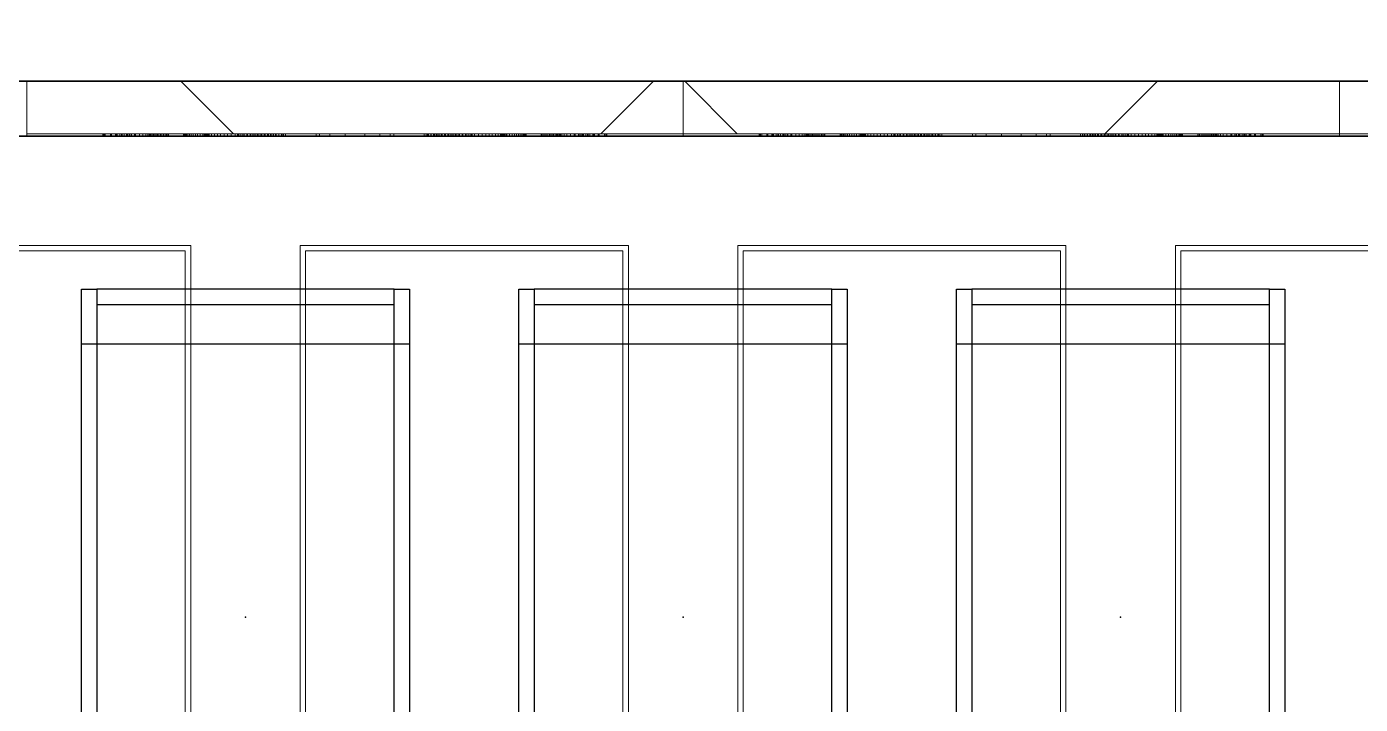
# Model space of a CAD drawing. Header units: millimetres. Extents: x 813027 to 1148939, y -931049 to -10.
# Drawn here: x 893540 to 894759, y -111540 to -110920 of the extents above; entities that cross this region are included whole.
import ezdxf

# ---------------------------------------------------------------- set-up
doc = ezdxf.new("R2010")
doc.units = ezdxf.units.MM
doc.layers.add('A-GLAZ-CURT', color=2, linetype='Continuous', lineweight=9)
doc.layers.add('I-WALL-E', color=2, linetype='Continuous', lineweight=25)
doc.layers.add('A11_ALU.SOLID SHEET', color=7, linetype='Continuous')

# ---------------------------------------------------------------- blocks, each defined once
blk = doc.blocks.new('DPA_CP_Metal Ceiling Panel - Vertical Panel with Gap-23421218-4160 - LOWER PLATFORM LEVEL - REFLECTED CEILING GENERAL PLAN')
at = {"layer": 'A-GLAZ-CURT'}
for p, q in [((892996.3, -111761.8), (892996.3, -111121.8)), ((892996.3, -111121.8), (893296.3, -111121.8)), ((892996.3, -111761.8), (892996.3, -111121.8)), ((892996.3, -111121.8), (893296.3, -111121.8)), ((893296.3, -111121.8), (892996.3, -111121.8)), ((892996.3, -111121.8), (892996.3, -111761.8)), ((893296.3, -111121.8), (892996.3, -111121.8)), ((892996.3, -111121.8), (892996.3, -111761.8)), ((892996.3, -111761.8), (892996.3, -111121.8)), ((892996.3, -111121.8), (893296.3, -111121.8)), ((893001.3, -111756.8), (893001.3, -111126.8)), ((893001.3, -111126.8), (893291.3, -111126.8)), ((893291.3, -111126.8), (893291.3, -111756.8)), ((893296.3, -111761.8), (893296.3, -111121.8)), ((893296.3, -111121.8), (893296.3, -111761.8)), ((893296.3, -111761.8), (893296.3, -111121.8)), ((893296.3, -111761.8), (893296.3, -111121.8)), ((893296.3, -111121.8), (893296.3, -111761.8)), ((892996.3, -111761.8), (893296.3, -111761.8)), ((893296.3, -111761.8), (892996.3, -111761.8)), ((892996.3, -111761.8), (893296.3, -111761.8)), ((892996.3, -111761.8), (893296.3, -111761.8)), ((893296.3, -111761.8), (892996.3, -111761.8)), ((893001.3, -111756.8), (893291.3, -111756.8))]:
    blk.add_line(p, q, dxfattribs=at)
blk = doc.blocks.new('PPLS-PP21_Custom Tile Pattern - Custom Tile Pattern-V141-4160 - LOWER PLATFORM LEVEL - REFLECTED CEILING GENERAL PLAN')
at = {"layer": 'A-GLAZ-CURT'}
h = blk.add_hatch(dxfattribs=at)
h.set_pattern_fill('FP_137', color=256, style=0, pattern_type=2)
h.set_pattern_definition([(45, (-895046.3, 111021.8), (-530.3301, 530.3301), []), (135, (-895046.3, 111021.8), (-530.3301, -530.3301), [])])
h.paths.add_polyline_path([(300, 2), (300, 50), (-300, 50), (-300, 2)])
for p, q in [((-300, 50), (300, 50)), ((-300, 2), (-300, 50)), ((300, 50), (300, 2)), ((300, 2), (-300, 2)), ((-300, 0), (-300, 2)), ((-300, 2), (-230.4, 2)), ((-230.4, 0), (-300, 0)), ((-230.4, 2), (-230.4, 0)), ((-230.2, 2), (-230.2, 0)), ((-230.2, 0), (-229.3, 0)), ((-229.3, 2), (-229.3, 0)), ((-229.3, 0), (-228.1, 0)), ((-228.1, 2), (-228.1, 0)), ((-228.1, 0), (-223.3, 0)), ((-223.3, 2), (-223.3, 0)), ((-223.3, 0), (-218.9, 0)), ((-222.5, 2), (-222.5, 0)), ((-222.5, 0), (-218, 0)), ((-218.9, 2), (-218.9, 0)), ((-218.9, 0), (-214.8, 0)), ((-218, 2), (-218, 0)), ((-218, 0), (-213.4, 0)), ((-217.4, 2), (-217.4, 0)), ((-214.8, 2), (-214.8, 0)), ((-214.8, 0), (-211, 0)), ((-213.4, 2), (-213.4, 0)), ((-213.4, 0), (-208.9, 0)), ((-212.7, 2), (-212.7, 0)), ((-211, 2), (-211, 0)), ((-211, 0), (-207.6, 0)), ((-208.9, 2), (-208.9, 0)), ((-208.9, 0), (-204.6, 0)), ((-208.3, 2), (-208.3, 0)), ((-207.6, 2), (-207.6, 0)), ((-207.6, 0), (-206, 0)), ((-206, 0), (-206, 2)), ((-206, 2), (-201.5, 2)), ((-201.5, 0), (-206, 0)), ((-204.6, 2), (-204.6, 0)), ((-204.6, 0), (-200.6, 0)), ((-204.3, 2), (-204.3, 0)), ((-201.5, 2), (-201.5, 0)), ((-200.6, 2), (-200.6, 0)), ((-200.6, 0), (-197, 0)), ((-197, 2), (-197, 0)), ((-197, 0), (-193.8, 0)), ((-193.8, 2), (-193.8, 0)), ((-193.8, 0), (-191.2, 0)), ((-191.2, 2), (-191.2, 0)), ((-191.2, 0), (-189.2, 0)), ((-189.2, 2), (-189.2, 0)), ((-189.2, 0), (-187.9, 0)), ((-187.9, 2), (-187.9, 0)), ((-187.9, 0), (-187.3, 0)), ((-187.4, 2), (-187.4, 0)), ((-187.4, 0), (-186.4, 0)), ((-187.3, 2), (-187.3, 0)), ((-186.4, 2), (-186.4, 0)), ((-186.4, 0), (-185.3, 0)), ((-185.3, 2), (-185.3, 0)), ((-185.3, 0), (-184.2, 0)), ((-184.2, 2), (-184.2, 0)), ((-184.2, 0), (-183, 0)), ((-183, 2), (-183, 0)), ((-183, 0), (-181.7, 0)), ((-181.7, 2), (-181.7, 0)), ((-181.7, 0), (-180.5, 0)), ((-180.5, 2), (-180.5, 0)), ((-180.5, 0), (-179.1, 0)), ((-179.1, 2), (-179.1, 0)), ((-179.1, 0), (-177.8, 0)), ((-177.8, 2), (-177.8, 0)), ((-177.8, 0), (-176.4, 0)), ((-176.4, 2), (-176.4, 0)), ((-176.4, 0), (-175, 0)), ((-175, 2), (-175, 0)), ((-175, 0), (-173.5, 0)), ((-173.5, 2), (-173.5, 0)), ((-173.5, 0), (-172.1, 0)), ((-172.1, 2), (-172.1, 0)), ((-172.1, 0), (-171, 0)), ((-171, 0), (-171, 2)), ((-171, 0), (-170.4, 0)), ((-170.4, 0), (-170.4, 2)), ((-170.4, 2), (-156.5, 2)), ((-156.5, 0), (-170.4, 0)), ((-156.5, 2), (-156.5, 0)), ((-156.5, 0), (-156.2, 0)), ((-156.2, 2), (-156.2, 0)), ((-156.2, 0), (-155.6, 0)), ((-155.6, 2), (-155.6, 0)), ((-155.6, 0), (-154.8, 0)), ((-154.8, 2), (-154.8, 0)), ((-154.8, 0), (-153.8, 0)), ((-153.8, 2), (-153.8, 0)), ((-153.8, 0), (-152.6, 0)), ((-152.6, 2), (-152.6, 0)), ((-152.6, 0), (-151.2, 0)), ((-151.2, 2), (-151.2, 0)), ((-151.2, 0), (-149.6, 0)), ((-149.6, 2), (-149.6, 0)), ((-149.6, 0), (-147.8, 0)), ((-147.8, 2), (-147.8, 0)), ((-147.8, 0), (-145.8, 0)), ((-145.8, 2), (-145.8, 0)), ((-145.8, 0), (-143.7, 0)), ((-143.7, 2), (-143.7, 0)), ((-143.7, 0), (-141.4, 0)), ((-141.4, 2), (-141.4, 0)), ((-141.4, 0), (-138.9, 0)), ((-138.9, 2), (-138.9, 0)), ((-138.9, 0), (-137.9, 0)), ((-137.9, 2), (-137.9, 0)), ((-137.9, 0), (-136.9, 0)), ((-136.9, 2), (-136.9, 0)), ((-136.9, 0), (-136.1, 0)), ((-136.1, 2), (-136.1, 0)), ((-136.1, 0), (-135.3, 0)), ((-135.3, 2), (-135.3, 0)), ((-135.3, 0), (-134.7, 0)), ((-134.7, 2), (-134.7, 0)), ((-134.7, 0), (-134.2, 0)), ((-134.2, 2), (-134.2, 0)), ((-134.2, 0), (-133.8, 0)), ((-133.8, 2), (-133.8, 0)), ((-133.8, 0), (-133.5, 0)), ((-133.5, 2), (-133.5, 0)), ((-133.5, 2), (-133.5, 0)), ((-133.5, 0), (-133.3, 0)), ((-133.5, 0), (-131.1, 0)), ((-133.3, 2), (-133.3, 0)), ((-133.3, 2), (-133.3, 0)), ((-133.3, 0), (-133.2, 0)), ((-133.2, 2), (-133.2, 0)), ((-131.1, 2), (-131.1, 0)), ((-131.1, 0), (-128.4, 0)), ((-128.4, 2), (-128.4, 0)), ((-128.4, 0), (-125.6, 0)), ((-125.6, 2), (-125.6, 0)), ((-125.6, 0), (-122.7, 0)), ((-122.7, 2), (-122.7, 0)), ((-122.7, 0), (-119.6, 0)), ((-119.6, 2), (-119.6, 0)), ((-119.6, 0), (-116.3, 0)), ((-116.3, 2), (-116.3, 0)), ((-116.3, 0), (-113, 0)), ((-113, 2), (-113, 0)), ((-113, 0), (-109.5, 0)), ((-109.5, 2), (-109.5, 0)), ((-109.5, 0), (-106, 0)), ((-107.3, 0), (-107.3, 2)), ((-107.3, 2), (-74.5, 2)), ((-74.5, 0), (-107.3, 0)), ((-107, 2), (-107, 0)), ((-106, 2), (-106, 0)), ((-106, 0), (-102.4, 0)), ((-104.1, 2), (-104.1, 0)), ((-102.4, 2), (-102.4, 0)), ((-102.4, 0), (-98.7, 0)), ((-101.2, 2), (-101.2, 0)), ((-98.7, 2), (-98.7, 0)), ((-98.7, 0), (-95, 0)), ((-98.1, 2), (-98.1, 0)), ((-95.7, 2), (-95.7, 0)), ((-95, 2), (-95, 0)), ((-95, 0), (-91.9, 0)), ((-93.2, 2), (-93.2, 0)), ((-91.9, 2), (-91.9, 0)), ((-91.9, 0), (-88.9, 0)), ((-90.5, 2), (-90.5, 0)), ((-88.9, 2), (-88.9, 0)), ((-88.9, 0), (-85.9, 0)), ((-87.7, 2), (-87.7, 0)), ((-85.9, 2), (-85.9, 0)), ((-85.9, 0), (-82.9, 0)), ((-84.9, 2), (-84.9, 0)), ((-82.9, 2), (-82.9, 0)), ((-82.9, 0), (-79.9, 0)), ((-81.9, 2), (-81.9, 0)), ((-79.9, 2), (-79.9, 0)), ((-79.9, 0), (-77.1, 0)), ((-78.9, 2), (-78.9, 0)), ((-77.1, 2), (-77.1, 0)), ((-77.1, 0), (-74.4, 0)), ((-75.8, 2), (-75.8, 0)), ((-74.5, 2), (-74.5, 0)), ((-74.4, 2), (-74.4, 0)), ((-74.4, 0), (-71.8, 0)), ((-72.7, 2), (-72.7, 0)), ((-71.8, 2), (-71.8, 0)), ((-71.8, 0), (-69.4, 0)), ((-69.6, 2), (-69.6, 0)), ((-69.4, 2), (-69.4, 0)), ((-69.4, 0), (-67.2, 0)), ((-67.2, 2), (-67.2, 0)), ((-67.2, 0), (-65.2, 0)), ((-66.5, 2), (-66.5, 0)), ((-65.2, 2), (-65.2, 0)), ((-65.2, 0), (-63.4, 0)), ((-63.4, 2), (-63.4, 0)), ((-35.5, 2), (-35.5, 0)), ((-32.3, 0), (-32.3, 2)), ((-32.3, 2), (-22.8, 2)), ((-22.8, 0), (-32.3, 0)), ((-22.8, 2), (-22.8, 0)), ((-10, 0), (10, 0)), ((10, 0), (-10, 0)), ((-9, 0), (-9, 2)), ((-9, 2), (9, 2)), ((9, 0), (-9, 0)), ((9, 2), (9, 0)), ((22.8, 0), (22.8, 2)), ((22.8, 2), (32.3, 2)), ((32.3, 0), (22.8, 0)), ((32.3, 2), (32.3, 0)), ((35.5, 2), (35.5, 0)), ((63.4, 2), (63.4, 0)), ((63.4, 0), (65.2, 0)), ((65.2, 2), (65.2, 0)), ((65.2, 0), (67.2, 0)), ((66.5, 2), (66.5, 0)), ((67.2, 2), (67.2, 0)), ((67.2, 0), (69.4, 0)), ((69.4, 2), (69.4, 0)), ((69.4, 0), (71.8, 0)), ((69.6, 2), (69.6, 0)), ((71.8, 2), (71.8, 0)), ((71.8, 0), (74.4, 0)), ((72.7, 2), (72.7, 0)), ((74.4, 2), (74.4, 0)), ((74.4, 0), (77.1, 0)), ((74.5, 0), (74.5, 2)), ((74.5, 2), (107.3, 2)), ((107.3, 0), (74.5, 0)), ((75.8, 2), (75.8, 0)), ((77.1, 2), (77.1, 0)), ((77.1, 0), (79.9, 0)), ((78.9, 2), (78.9, 0)), ((79.9, 2), (79.9, 0)), ((79.9, 0), (82.9, 0)), ((81.9, 2), (81.9, 0)), ((82.9, 2), (82.9, 0)), ((82.9, 0), (85.9, 0)), ((84.9, 2), (84.9, 0)), ((85.9, 2), (85.9, 0)), ((85.9, 0), (88.9, 0)), ((87.7, 2), (87.7, 0)), ((88.9, 2), (88.9, 0)), ((88.9, 0), (91.9, 0)), ((90.5, 2), (90.5, 0)), ((91.9, 2), (91.9, 0)), ((91.9, 0), (95, 0)), ((93.2, 2), (93.2, 0)), ((95, 2), (95, 0)), ((95, 0), (98.7, 0)), ((95.7, 2), (95.7, 0)), ((98.1, 2), (98.1, 0)), ((98.7, 2), (98.7, 0)), ((98.7, 0), (102.4, 0)), ((101.2, 2), (101.2, 0)), ((102.4, 2), (102.4, 0)), ((102.4, 0), (106, 0)), ((104.1, 2), (104.1, 0)), ((106, 2), (106, 0)), ((106, 0), (109.5, 0)), ((107, 2), (107, 0)), ((107.3, 2), (107.3, 0)), ((109.5, 2), (109.5, 0)), ((109.5, 0), (113, 0)), ((113, 2), (113, 0)), ((113, 0), (116.3, 0)), ((116.3, 2), (116.3, 0)), ((116.3, 0), (119.6, 0)), ((119.6, 2), (119.6, 0)), ((119.6, 0), (122.7, 0)), ((122.7, 2), (122.7, 0)), ((122.7, 0), (125.6, 0)), ((125.6, 2), (125.6, 0)), ((125.6, 0), (128.4, 0)), ((128.4, 2), (128.4, 0)), ((128.4, 0), (131.1, 0)), ((131.1, 2), (131.1, 0)), ((131.1, 0), (133.5, 0)), ((133.2, 2), (133.2, 0)), ((133.2, 0), (133.3, 0)), ((133.3, 2), (133.3, 0)), ((133.3, 2), (133.3, 0)), ((133.3, 0), (133.5, 0)), ((133.5, 2), (133.5, 0)), ((133.5, 2), (133.5, 0)), ((133.5, 0), (133.8, 0)), ((133.8, 2), (133.8, 0)), ((133.8, 0), (134.2, 0)), ((134.2, 2), (134.2, 0)), ((134.2, 0), (134.7, 0)), ((134.7, 2), (134.7, 0)), ((134.7, 0), (135.3, 0)), ((135.3, 2), (135.3, 0)), ((135.3, 0), (136.1, 0)), ((136.1, 2), (136.1, 0)), ((136.1, 0), (136.9, 0)), ((136.9, 2), (136.9, 0)), ((136.9, 0), (137.9, 0)), ((137.9, 2), (137.9, 0)), ((137.9, 0), (138.9, 0)), ((138.9, 2), (138.9, 0)), ((138.9, 0), (141.4, 0)), ((141.4, 2), (141.4, 0)), ((141.4, 0), (143.7, 0)), ((143.7, 2), (143.7, 0)), ((143.7, 0), (145.8, 0)), ((145.8, 2), (145.8, 0)), ((145.8, 0), (147.8, 0)), ((147.8, 2), (147.8, 0)), ((147.8, 0), (149.6, 0)), ((149.6, 2), (149.6, 0)), ((149.6, 0), (151.2, 0)), ((151.2, 2), (151.2, 0)), ((151.2, 0), (152.6, 0)), ((152.6, 2), (152.6, 0)), ((152.6, 0), (153.8, 0)), ((153.8, 2), (153.8, 0)), ((153.8, 0), (154.8, 0)), ((154.8, 2), (154.8, 0)), ((154.8, 0), (155.6, 0)), ((155.6, 2), (155.6, 0)), ((155.6, 0), (156.2, 0)), ((156.2, 2), (156.2, 0)), ((156.2, 0), (156.5, 0)), ((156.5, 0), (156.5, 2)), ((156.5, 2), (170.4, 2)), ((170.4, 0), (156.5, 0)), ((170.4, 2), (170.4, 0)), ((170.4, 0), (171, 0)), ((171, 0), (171, 2)), ((171, 0), (172.1, 0)), ((172.1, 2), (172.1, 0)), ((172.1, 0), (173.5, 0)), ((173.5, 2), (173.5, 0)), ((173.5, 0), (175, 0)), ((175, 2), (175, 0)), ((175, 0), (176.4, 0)), ((176.4, 2), (176.4, 0)), ((176.4, 0), (177.8, 0)), ((177.8, 2), (177.8, 0)), ((177.8, 0), (179.1, 0)), ((179.1, 2), (179.1, 0)), ((179.1, 0), (180.5, 0)), ((180.5, 2), (180.5, 0)), ((180.5, 0), (181.7, 0)), ((181.7, 2), (181.7, 0)), ((181.7, 0), (183, 0)), ((183, 2), (183, 0)), ((183, 0), (184.2, 0)), ((184.2, 2), (184.2, 0)), ((184.2, 0), (185.3, 0)), ((185.3, 2), (185.3, 0)), ((185.3, 0), (186.4, 0)), ((186.4, 2), (186.4, 0)), ((186.4, 0), (187.4, 0)), ((187.3, 2), (187.3, 0)), ((187.3, 0), (187.9, 0)), ((187.4, 2), (187.4, 0)), ((187.9, 2), (187.9, 0)), ((187.9, 0), (189.2, 0)), ((189.2, 2), (189.2, 0)), ((189.2, 0), (191.2, 0)), ((191.2, 2), (191.2, 0)), ((191.2, 0), (193.8, 0)), ((193.8, 2), (193.8, 0)), ((193.8, 0), (197, 0)), ((197, 2), (197, 0)), ((197, 0), (200.6, 0)), ((200.6, 2), (200.6, 0)), ((200.6, 0), (204.6, 0)), ((201.5, 0), (201.5, 2)), ((201.5, 2), (206, 2)), ((206, 0), (201.5, 0)), ((204.3, 2), (204.3, 0)), ((204.6, 2), (204.6, 0)), ((204.6, 0), (208.9, 0)), ((206, 2), (206, 0)), ((206, 0), (207.6, 0)), ((207.6, 2), (207.6, 0)), ((207.6, 0), (211, 0)), ((208.3, 2), (208.3, 0)), ((208.9, 2), (208.9, 0)), ((208.9, 0), (213.4, 0)), ((211, 2), (211, 0)), ((211, 0), (214.8, 0)), ((212.7, 2), (212.7, 0)), ((213.4, 2), (213.4, 0)), ((213.4, 0), (218, 0)), ((214.8, 2), (214.8, 0)), ((214.8, 0), (218.9, 0)), ((217.4, 2), (217.4, 0)), ((218, 2), (218, 0)), ((218, 0), (222.5, 0)), ((218.9, 2), (218.9, 0)), ((218.9, 0), (223.3, 0)), ((222.5, 2), (222.5, 0)), ((223.3, 2), (223.3, 0)), ((223.3, 0), (228.1, 0)), ((228.1, 2), (228.1, 0)), ((228.1, 0), (229.3, 0)), ((229.3, 2), (229.3, 0)), ((229.3, 0), (230.2, 0)), ((230.2, 2), (230.2, 0)), ((230.4, 0), (230.4, 2)), ((230.4, 2), (300, 2)), ((300, 0), (230.4, 0)), ((300, 2), (300, 0))]:
    blk.add_line(p, q, dxfattribs=at)
for points, knots in [([(-74.5, 0), (-72.4, 0), (-63.8, 0), (-48.4, 0), (-36.5, 0), (-32.3, 0)], [33.057531, 33.057531, 33.057531, 33.057531, 40.784289, 62.793565, 77.748067, 77.748067, 77.748067, 77.748067]), ([(-35.5, 0), (-35.6, 0), (-36.1, 0), (-29.7, 0), (-22.1, 0), (-14, 0), (-10.5, 0), (-9, 0)], [0, 0, 0, 0, 2.896439, 8.596022, 15.081878, 26.744535, 36.912071, 36.912071, 36.912071, 36.912071]), ([(-22.8, 0), (-23.8, 0), (-27.1, 0), (-31.2, 0), (-34.7, 0), (-35.3, 0), (-35.5, 0)], [143.109362, 143.109362, 143.109362, 143.109362, 147.530666, 157.225744, 158.961676, 159.492878, 159.492878, 159.492878, 159.492878]), ([(9, 0), (10.5, 0), (14, 0), (22.1, 0), (29.7, 0), (36.1, 0), (35.6, 0), (35.5, 0)], [42.834368, 42.834368, 42.834368, 42.834368, 53.001904, 64.664561, 71.150417, 76.85, 79.746439, 79.746439, 79.746439, 79.746439]), ([(35.5, 0), (35.3, 0), (34.7, 0), (31.2, 0), (27.1, 0), (23.8, 0), (22.8, 0)], [79.746439, 79.746439, 79.746439, 79.746439, 80.277641, 82.013573, 91.708651, 96.129955, 96.129955, 96.129955, 96.129955]), ([(32.3, 0), (36.5, 0), (48.4, 0), (63.8, 0), (72.4, 0), (74.5, 0)], [28.279951, 28.279951, 28.279951, 28.279951, 43.234453, 65.243729, 72.970487, 72.970487, 72.970487, 72.970487])]:
    blk.add_open_spline(points, degree=3, knots=knots, dxfattribs=at)
blk = doc.blocks.new('PPLS-PP21_Custom Tile Pattern - Custom Tile Pattern-V142-4160 - LOWER PLATFORM LEVEL - REFLECTED CEILING GENERAL PLAN')
at = {"layer": 'A-GLAZ-CURT'}
h = blk.add_hatch(dxfattribs=at)
h.set_pattern_fill('FP_138', color=256, style=0, pattern_type=2)
h.set_pattern_definition([(45, (-894446.3, 111021.8), (-530.3301, 530.3301), []), (135, (-894446.3, 111021.8), (-530.3301, -530.3301), [])])
h.paths.add_polyline_path([(300, 2), (300, 50), (-300, 50), (-300, 2), (87.3, 2)])
for p, q in [((-300, 50), (300, 50)), ((-300, 2), (-300, 50)), ((300, 50), (300, 2)), ((300, 2), (-300, 2)), ((-300, 0), (-300, 2)), ((-300, 2), (-230.4, 2)), ((-230.4, 0), (-300, 0)), ((-230.4, 2), (-230.4, 0)), ((-230.2, 2), (-230.2, 0)), ((-230.2, 0), (-229.3, 0)), ((-229.3, 2), (-229.3, 0)), ((-229.3, 0), (-228.1, 0)), ((-228.1, 2), (-228.1, 0)), ((-228.1, 0), (-223.3, 0)), ((-223.3, 2), (-223.3, 0)), ((-223.3, 0), (-218.9, 0)), ((-222.5, 2), (-222.5, 0)), ((-222.5, 0), (-218, 0)), ((-218.9, 2), (-218.9, 0)), ((-218.9, 0), (-214.8, 0)), ((-218, 2), (-218, 0)), ((-218, 0), (-213.4, 0)), ((-217.4, 2), (-217.4, 0)), ((-214.8, 2), (-214.8, 0)), ((-214.8, 0), (-211, 0)), ((-213.4, 2), (-213.4, 0)), ((-213.4, 0), (-208.9, 0)), ((-212.7, 2), (-212.7, 0)), ((-211, 2), (-211, 0)), ((-211, 0), (-207.6, 0)), ((-208.9, 2), (-208.9, 0)), ((-208.9, 0), (-204.6, 0)), ((-208.3, 2), (-208.3, 0)), ((-207.6, 2), (-207.6, 0)), ((-207.6, 0), (-206, 0)), ((-206, 0), (-206, 2)), ((-206, 2), (-201.5, 2)), ((-201.5, 0), (-206, 0)), ((-204.6, 2), (-204.6, 0)), ((-204.6, 0), (-200.6, 0)), ((-204.3, 2), (-204.3, 0)), ((-201.5, 2), (-201.5, 0)), ((-200.6, 2), (-200.6, 0)), ((-200.6, 0), (-197, 0)), ((-197, 2), (-197, 0)), ((-197, 0), (-193.8, 0)), ((-193.8, 2), (-193.8, 0)), ((-193.8, 0), (-191.2, 0)), ((-191.2, 2), (-191.2, 0)), ((-191.2, 0), (-189.2, 0)), ((-189.2, 2), (-189.2, 0)), ((-189.2, 0), (-187.9, 0)), ((-187.9, 2), (-187.9, 0)), ((-187.9, 0), (-187.3, 0)), ((-187.4, 2), (-187.4, 0)), ((-187.4, 0), (-186.4, 0)), ((-187.3, 2), (-187.3, 0)), ((-186.4, 2), (-186.4, 0)), ((-186.4, 0), (-185.3, 0)), ((-185.3, 2), (-185.3, 0)), ((-185.3, 0), (-184.2, 0)), ((-184.2, 2), (-184.2, 0)), ((-184.2, 0), (-183, 0)), ((-183, 2), (-183, 0)), ((-183, 0), (-181.7, 0)), ((-181.7, 2), (-181.7, 0)), ((-181.7, 0), (-180.5, 0)), ((-180.5, 2), (-180.5, 0)), ((-180.5, 0), (-179.1, 0)), ((-179.1, 2), (-179.1, 0)), ((-179.1, 0), (-177.8, 0)), ((-177.8, 2), (-177.8, 0)), ((-177.8, 0), (-176.4, 0)), ((-176.4, 2), (-176.4, 0)), ((-176.4, 0), (-175, 0)), ((-175, 2), (-175, 0)), ((-175, 0), (-173.5, 0)), ((-173.5, 2), (-173.5, 0)), ((-173.5, 0), (-172.1, 0)), ((-172.1, 2), (-172.1, 0)), ((-172.1, 0), (-171, 0)), ((-171, 0), (-171, 2)), ((-171, 0), (-170.4, 0)), ((-170.4, 0), (-170.4, 2)), ((-170.4, 2), (-156.5, 2)), ((-156.5, 0), (-170.4, 0)), ((-156.5, 2), (-156.5, 0)), ((-156.5, 0), (-156.2, 0)), ((-156.2, 2), (-156.2, 0)), ((-156.2, 0), (-155.6, 0)), ((-155.6, 2), (-155.6, 0)), ((-155.6, 0), (-154.8, 0)), ((-154.8, 2), (-154.8, 0)), ((-154.8, 0), (-153.8, 0)), ((-153.8, 2), (-153.8, 0)), ((-153.8, 0), (-152.6, 0)), ((-152.6, 2), (-152.6, 0)), ((-152.6, 0), (-151.2, 0)), ((-151.2, 2), (-151.2, 0)), ((-151.2, 0), (-149.6, 0)), ((-149.6, 2), (-149.6, 0)), ((-149.6, 0), (-147.8, 0)), ((-147.8, 2), (-147.8, 0)), ((-147.8, 0), (-145.8, 0)), ((-145.8, 2), (-145.8, 0)), ((-145.8, 0), (-143.7, 0)), ((-143.7, 2), (-143.7, 0)), ((-143.7, 0), (-141.4, 0)), ((-141.4, 2), (-141.4, 0)), ((-141.4, 0), (-138.9, 0)), ((-138.9, 2), (-138.9, 0)), ((-138.9, 0), (-137.9, 0)), ((-137.9, 2), (-137.9, 0)), ((-137.9, 0), (-136.9, 0)), ((-136.9, 2), (-136.9, 0)), ((-136.9, 0), (-136.1, 0)), ((-136.1, 2), (-136.1, 0)), ((-136.1, 0), (-135.3, 0)), ((-135.3, 2), (-135.3, 0)), ((-135.3, 0), (-134.7, 0)), ((-134.7, 2), (-134.7, 0)), ((-134.7, 0), (-134.2, 0)), ((-134.2, 2), (-134.2, 0)), ((-134.2, 0), (-133.8, 0)), ((-133.8, 2), (-133.8, 0)), ((-133.8, 0), (-133.5, 0)), ((-133.5, 2), (-133.5, 0)), ((-133.5, 2), (-133.5, 0)), ((-133.5, 0), (-133.3, 0)), ((-133.5, 0), (-131.1, 0)), ((-133.3, 2), (-133.3, 0)), ((-133.3, 2), (-133.3, 0)), ((-133.3, 0), (-133.2, 0)), ((-133.2, 2), (-133.2, 0)), ((-131.1, 2), (-131.1, 0)), ((-131.1, 0), (-128.4, 0)), ((-128.4, 2), (-128.4, 0)), ((-128.4, 0), (-125.6, 0)), ((-125.6, 2), (-125.6, 0)), ((-125.6, 0), (-122.7, 0)), ((-122.7, 2), (-122.7, 0)), ((-122.7, 0), (-119.6, 0)), ((-119.6, 2), (-119.6, 0)), ((-119.6, 0), (-116.3, 0)), ((-116.3, 2), (-116.3, 0)), ((-116.3, 0), (-113, 0)), ((-113, 2), (-113, 0)), ((-113, 0), (-109.5, 0)), ((-109.5, 2), (-109.5, 0)), ((-109.5, 0), (-106, 0)), ((-107.3, 0), (-107.3, 2)), ((-107.3, 2), (-74.5, 2)), ((-74.5, 0), (-107.3, 0)), ((-107, 2), (-107, 0)), ((-106, 2), (-106, 0)), ((-106, 0), (-102.4, 0)), ((-104.1, 2), (-104.1, 0)), ((-102.4, 2), (-102.4, 0)), ((-102.4, 0), (-98.7, 0)), ((-101.2, 2), (-101.2, 0)), ((-98.7, 2), (-98.7, 0)), ((-98.7, 0), (-95, 0)), ((-98.1, 2), (-98.1, 0)), ((-95.7, 2), (-95.7, 0)), ((-95, 2), (-95, 0)), ((-95, 0), (-91.9, 0)), ((-93.2, 2), (-93.2, 0)), ((-91.9, 2), (-91.9, 0)), ((-91.9, 0), (-88.9, 0)), ((-90.5, 2), (-90.5, 0)), ((-88.9, 2), (-88.9, 0)), ((-88.9, 0), (-85.9, 0)), ((-87.7, 2), (-87.7, 0)), ((-85.9, 2), (-85.9, 0)), ((-85.9, 0), (-82.9, 0)), ((-84.9, 2), (-84.9, 0)), ((-82.9, 2), (-82.9, 0)), ((-82.9, 0), (-79.9, 0)), ((-81.9, 2), (-81.9, 0)), ((-79.9, 2), (-79.9, 0)), ((-79.9, 0), (-77.1, 0)), ((-78.9, 2), (-78.9, 0)), ((-77.1, 2), (-77.1, 0)), ((-77.1, 0), (-74.4, 0)), ((-75.8, 2), (-75.8, 0)), ((-74.5, 2), (-74.5, 0)), ((-74.4, 2), (-74.4, 0)), ((-74.4, 0), (-71.8, 0)), ((-72.7, 2), (-72.7, 0)), ((-71.8, 2), (-71.8, 0)), ((-71.8, 0), (-69.4, 0)), ((-69.6, 2), (-69.6, 0)), ((-69.4, 2), (-69.4, 0)), ((-69.4, 0), (-67.2, 0)), ((-67.2, 2), (-67.2, 0)), ((-67.2, 0), (-65.2, 0)), ((-66.5, 2), (-66.5, 0)), ((-65.2, 2), (-65.2, 0)), ((-65.2, 0), (-63.4, 0)), ((-63.4, 2), (-63.4, 0)), ((-35.5, 2), (-35.5, 0)), ((-32.3, 0), (-32.3, 2)), ((-32.3, 2), (-22.8, 2)), ((-22.8, 0), (-32.3, 0)), ((-22.8, 2), (-22.8, 0)), ((-10, 0), (10, 0)), ((10, 0), (-10, 0)), ((-9, 0), (-9, 2)), ((-9, 2), (9, 2)), ((9, 0), (-9, 0)), ((9, 2), (9, 0)), ((22.8, 0), (22.8, 2)), ((22.8, 2), (32.3, 2)), ((32.3, 0), (22.8, 0)), ((32.3, 2), (32.3, 0)), ((35.5, 2), (35.5, 0)), ((63.4, 2), (63.4, 0)), ((63.4, 0), (65.2, 0)), ((65.2, 2), (65.2, 0)), ((65.2, 0), (67.2, 0)), ((66.5, 2), (66.5, 0)), ((67.2, 2), (67.2, 0)), ((67.2, 0), (69.4, 0)), ((69.4, 2), (69.4, 0)), ((69.4, 0), (71.8, 0)), ((69.6, 2), (69.6, 0)), ((71.8, 2), (71.8, 0)), ((71.8, 0), (74.4, 0)), ((72.7, 2), (72.7, 0)), ((74.4, 2), (74.4, 0)), ((74.4, 0), (77.1, 0)), ((74.5, 0), (74.5, 2)), ((74.5, 2), (107.3, 2)), ((107.3, 0), (74.5, 0)), ((75.8, 2), (75.8, 0)), ((77.1, 2), (77.1, 0)), ((77.1, 0), (79.9, 0)), ((78.9, 2), (78.9, 0)), ((79.9, 2), (79.9, 0)), ((79.9, 0), (82.9, 0)), ((81.9, 2), (81.9, 0)), ((82.9, 2), (82.9, 0)), ((82.9, 0), (85.9, 0)), ((84.9, 2), (84.9, 0)), ((85.9, 2), (85.9, 0)), ((85.9, 0), (88.9, 0)), ((87.7, 2), (87.7, 0)), ((88.9, 2), (88.9, 0)), ((88.9, 0), (91.9, 0)), ((90.5, 2), (90.5, 0)), ((91.9, 2), (91.9, 0)), ((91.9, 0), (95, 0)), ((93.2, 2), (93.2, 0)), ((95, 2), (95, 0)), ((95, 0), (98.7, 0)), ((95.7, 2), (95.7, 0)), ((98.1, 2), (98.1, 0)), ((98.7, 2), (98.7, 0)), ((98.7, 0), (102.4, 0)), ((101.2, 2), (101.2, 0)), ((102.4, 2), (102.4, 0)), ((102.4, 0), (106, 0)), ((104.1, 2), (104.1, 0)), ((106, 2), (106, 0)), ((106, 0), (109.5, 0)), ((107, 2), (107, 0)), ((107.3, 2), (107.3, 0)), ((109.5, 2), (109.5, 0)), ((109.5, 0), (113, 0)), ((113, 2), (113, 0)), ((113, 0), (116.3, 0)), ((116.3, 2), (116.3, 0)), ((116.3, 0), (119.6, 0)), ((119.6, 2), (119.6, 0)), ((119.6, 0), (122.7, 0)), ((122.7, 2), (122.7, 0)), ((122.7, 0), (125.6, 0)), ((125.6, 2), (125.6, 0)), ((125.6, 0), (128.4, 0)), ((128.4, 2), (128.4, 0)), ((128.4, 0), (131.1, 0)), ((131.1, 2), (131.1, 0)), ((131.1, 0), (133.5, 0)), ((133.2, 2), (133.2, 0)), ((133.2, 0), (133.3, 0)), ((133.3, 2), (133.3, 0)), ((133.3, 2), (133.3, 0)), ((133.3, 0), (133.5, 0)), ((133.5, 2), (133.5, 0)), ((133.5, 2), (133.5, 0)), ((133.5, 0), (133.8, 0)), ((133.8, 2), (133.8, 0)), ((133.8, 0), (134.2, 0)), ((134.2, 2), (134.2, 0)), ((134.2, 0), (134.7, 0)), ((134.7, 2), (134.7, 0)), ((134.7, 0), (135.3, 0)), ((135.3, 2), (135.3, 0)), ((135.3, 0), (136.1, 0)), ((136.1, 2), (136.1, 0)), ((136.1, 0), (136.9, 0)), ((136.9, 2), (136.9, 0)), ((136.9, 0), (137.9, 0)), ((137.9, 2), (137.9, 0)), ((137.9, 0), (138.9, 0)), ((138.9, 2), (138.9, 0)), ((138.9, 0), (141.4, 0)), ((141.4, 2), (141.4, 0)), ((141.4, 0), (143.7, 0)), ((143.7, 2), (143.7, 0)), ((143.7, 0), (145.8, 0)), ((145.8, 2), (145.8, 0)), ((145.8, 0), (147.8, 0)), ((147.8, 2), (147.8, 0)), ((147.8, 0), (149.6, 0)), ((149.6, 2), (149.6, 0)), ((149.6, 0), (151.2, 0)), ((151.2, 2), (151.2, 0)), ((151.2, 0), (152.6, 0)), ((152.6, 2), (152.6, 0)), ((152.6, 0), (153.8, 0)), ((153.8, 2), (153.8, 0)), ((153.8, 0), (154.8, 0)), ((154.8, 2), (154.8, 0)), ((154.8, 0), (155.6, 0)), ((155.6, 2), (155.6, 0)), ((155.6, 0), (156.2, 0)), ((156.2, 2), (156.2, 0)), ((156.2, 0), (156.5, 0)), ((156.5, 0), (156.5, 2)), ((156.5, 2), (170.4, 2)), ((170.4, 0), (156.5, 0)), ((170.4, 2), (170.4, 0)), ((170.4, 0), (171, 0)), ((171, 0), (171, 2)), ((171, 0), (172.1, 0)), ((172.1, 2), (172.1, 0)), ((172.1, 0), (173.5, 0)), ((173.5, 2), (173.5, 0)), ((173.5, 0), (175, 0)), ((175, 2), (175, 0)), ((175, 0), (176.4, 0)), ((176.4, 2), (176.4, 0)), ((176.4, 0), (177.8, 0)), ((177.8, 2), (177.8, 0)), ((177.8, 0), (179.1, 0)), ((179.1, 2), (179.1, 0)), ((179.1, 0), (180.5, 0)), ((180.5, 2), (180.5, 0)), ((180.5, 0), (181.7, 0)), ((181.7, 2), (181.7, 0)), ((181.7, 0), (183, 0)), ((183, 2), (183, 0)), ((183, 0), (184.2, 0)), ((184.2, 2), (184.2, 0)), ((184.2, 0), (185.3, 0)), ((185.3, 2), (185.3, 0)), ((185.3, 0), (186.4, 0)), ((186.4, 2), (186.4, 0)), ((186.4, 0), (187.4, 0)), ((187.3, 2), (187.3, 0)), ((187.3, 0), (187.9, 0)), ((187.4, 2), (187.4, 0)), ((187.9, 2), (187.9, 0)), ((187.9, 0), (189.2, 0)), ((189.2, 2), (189.2, 0)), ((189.2, 0), (191.2, 0)), ((191.2, 2), (191.2, 0)), ((191.2, 0), (193.8, 0)), ((193.8, 2), (193.8, 0)), ((193.8, 0), (197, 0)), ((197, 2), (197, 0)), ((197, 0), (200.6, 0)), ((200.6, 2), (200.6, 0)), ((200.6, 0), (204.6, 0)), ((201.5, 0), (201.5, 2)), ((201.5, 2), (206, 2)), ((206, 0), (201.5, 0)), ((204.3, 2), (204.3, 0)), ((204.6, 2), (204.6, 0)), ((204.6, 0), (208.9, 0)), ((206, 2), (206, 0)), ((206, 0), (207.6, 0)), ((207.6, 2), (207.6, 0)), ((207.6, 0), (211, 0)), ((208.3, 2), (208.3, 0)), ((208.9, 2), (208.9, 0)), ((208.9, 0), (213.4, 0)), ((211, 2), (211, 0)), ((211, 0), (214.8, 0)), ((212.7, 2), (212.7, 0)), ((213.4, 2), (213.4, 0)), ((213.4, 0), (218, 0)), ((214.8, 2), (214.8, 0)), ((214.8, 0), (218.9, 0)), ((217.4, 2), (217.4, 0)), ((218, 2), (218, 0)), ((218, 0), (222.5, 0)), ((218.9, 2), (218.9, 0)), ((218.9, 0), (223.3, 0)), ((222.5, 2), (222.5, 0)), ((223.3, 2), (223.3, 0)), ((223.3, 0), (228.1, 0)), ((228.1, 2), (228.1, 0)), ((228.1, 0), (229.3, 0)), ((229.3, 2), (229.3, 0)), ((229.3, 0), (230.2, 0)), ((230.2, 2), (230.2, 0)), ((230.4, 0), (230.4, 2)), ((230.4, 2), (300, 2)), ((300, 0), (230.4, 0)), ((300, 2), (300, 0))]:
    blk.add_line(p, q, dxfattribs=at)
for points, knots in [([(-74.5, 0), (-72.4, 0), (-63.8, 0), (-48.4, 0), (-36.5, 0), (-32.3, 0)], [33.057531, 33.057531, 33.057531, 33.057531, 40.784289, 62.793565, 77.748067, 77.748067, 77.748067, 77.748067]), ([(-35.5, 0), (-35.6, 0), (-36.1, 0), (-29.7, 0), (-22.1, 0), (-14, 0), (-10.5, 0), (-9, 0)], [0, 0, 0, 0, 2.896439, 8.596022, 15.081878, 26.744535, 36.912071, 36.912071, 36.912071, 36.912071]), ([(-22.8, 0), (-23.8, 0), (-27.1, 0), (-31.2, 0), (-34.7, 0), (-35.3, 0), (-35.5, 0)], [143.109362, 143.109362, 143.109362, 143.109362, 147.530666, 157.225744, 158.961676, 159.492878, 159.492878, 159.492878, 159.492878]), ([(9, 0), (10.5, 0), (14, 0), (22.1, 0), (29.7, 0), (36.1, 0), (35.6, 0), (35.5, 0)], [42.834368, 42.834368, 42.834368, 42.834368, 53.001904, 64.664561, 71.150417, 76.85, 79.746439, 79.746439, 79.746439, 79.746439]), ([(35.5, 0), (35.3, 0), (34.7, 0), (31.2, 0), (27.1, 0), (23.8, 0), (22.8, 0)], [79.746439, 79.746439, 79.746439, 79.746439, 80.277641, 82.013573, 91.708651, 96.129955, 96.129955, 96.129955, 96.129955]), ([(32.3, 0), (36.5, 0), (48.4, 0), (63.8, 0), (72.4, 0), (74.5, 0)], [28.279951, 28.279951, 28.279951, 28.279951, 43.234453, 65.243729, 72.970487, 72.970487, 72.970487, 72.970487])]:
    blk.add_open_spline(points, degree=3, knots=knots, dxfattribs=at)
blk = doc.blocks.new('PPLS-PP21_Custom Tile Pattern - Custom Tile Pattern-V143-4160 - LOWER PLATFORM LEVEL - REFLECTED CEILING GENERAL PLAN')
at = {"layer": 'A-GLAZ-CURT'}
h = blk.add_hatch(dxfattribs=at)
h.set_pattern_fill('FP_139', color=256, style=0, pattern_type=2)
h.set_pattern_definition([(45, (-893846.3, 111021.8), (-530.3301, 530.3301), []), (135, (-893846.3, 111021.8), (-530.3301, -530.3301), [])])
h.paths.add_polyline_path([(300, 2), (300, 50), (-300, 50), (-300, 2)])
for p, q in [((-300, 50), (300, 50)), ((-300, 2), (-300, 50)), ((300, 50), (300, 2)), ((300, 2), (-300, 2)), ((-300, 0), (-300, 2)), ((-300, 2), (-230.4, 2)), ((-230.4, 0), (-300, 0)), ((-230.4, 2), (-230.4, 0)), ((-230.2, 2), (-230.2, 0)), ((-230.2, 0), (-229.3, 0)), ((-229.3, 2), (-229.3, 0)), ((-229.3, 0), (-228.1, 0)), ((-228.1, 2), (-228.1, 0)), ((-228.1, 0), (-223.3, 0)), ((-223.3, 2), (-223.3, 0)), ((-223.3, 0), (-218.9, 0)), ((-222.5, 2), (-222.5, 0)), ((-222.5, 0), (-218, 0)), ((-218.9, 2), (-218.9, 0)), ((-218.9, 0), (-214.8, 0)), ((-218, 2), (-218, 0)), ((-218, 0), (-213.4, 0)), ((-217.4, 2), (-217.4, 0)), ((-214.8, 2), (-214.8, 0)), ((-214.8, 0), (-211, 0)), ((-213.4, 2), (-213.4, 0)), ((-213.4, 0), (-208.9, 0)), ((-212.7, 2), (-212.7, 0)), ((-211, 2), (-211, 0)), ((-211, 0), (-207.6, 0)), ((-208.9, 2), (-208.9, 0)), ((-208.9, 0), (-204.6, 0)), ((-208.3, 2), (-208.3, 0)), ((-207.6, 2), (-207.6, 0)), ((-207.6, 0), (-206, 0)), ((-206, 0), (-206, 2)), ((-206, 2), (-201.5, 2)), ((-201.5, 0), (-206, 0)), ((-204.6, 2), (-204.6, 0)), ((-204.6, 0), (-200.6, 0)), ((-204.3, 2), (-204.3, 0)), ((-201.5, 2), (-201.5, 0)), ((-200.6, 2), (-200.6, 0)), ((-200.6, 0), (-197, 0)), ((-197, 2), (-197, 0)), ((-197, 0), (-193.8, 0)), ((-193.8, 2), (-193.8, 0)), ((-193.8, 0), (-191.2, 0)), ((-191.2, 2), (-191.2, 0)), ((-191.2, 0), (-189.2, 0)), ((-189.2, 2), (-189.2, 0)), ((-189.2, 0), (-187.9, 0)), ((-187.9, 2), (-187.9, 0)), ((-187.9, 0), (-187.3, 0)), ((-187.4, 2), (-187.4, 0)), ((-187.4, 0), (-186.4, 0)), ((-187.3, 2), (-187.3, 0)), ((-186.4, 2), (-186.4, 0)), ((-186.4, 0), (-185.3, 0)), ((-185.3, 2), (-185.3, 0)), ((-185.3, 0), (-184.2, 0)), ((-184.2, 2), (-184.2, 0)), ((-184.2, 0), (-183, 0)), ((-183, 2), (-183, 0)), ((-183, 0), (-181.7, 0)), ((-181.7, 2), (-181.7, 0)), ((-181.7, 0), (-180.5, 0)), ((-180.5, 2), (-180.5, 0)), ((-180.5, 0), (-179.1, 0)), ((-179.1, 2), (-179.1, 0)), ((-179.1, 0), (-177.8, 0)), ((-177.8, 2), (-177.8, 0)), ((-177.8, 0), (-176.4, 0)), ((-176.4, 2), (-176.4, 0)), ((-176.4, 0), (-175, 0)), ((-175, 2), (-175, 0)), ((-175, 0), (-173.5, 0)), ((-173.5, 2), (-173.5, 0)), ((-173.5, 0), (-172.1, 0)), ((-172.1, 2), (-172.1, 0)), ((-172.1, 0), (-171, 0)), ((-171, 0), (-171, 2)), ((-171, 0), (-170.4, 0)), ((-170.4, 0), (-170.4, 2)), ((-170.4, 2), (-156.5, 2)), ((-156.5, 0), (-170.4, 0)), ((-156.5, 2), (-156.5, 0)), ((-156.5, 0), (-156.2, 0)), ((-156.2, 2), (-156.2, 0)), ((-156.2, 0), (-155.6, 0)), ((-155.6, 2), (-155.6, 0)), ((-155.6, 0), (-154.8, 0)), ((-154.8, 2), (-154.8, 0)), ((-154.8, 0), (-153.8, 0)), ((-153.8, 2), (-153.8, 0)), ((-153.8, 0), (-152.6, 0)), ((-152.6, 2), (-152.6, 0)), ((-152.6, 0), (-151.2, 0)), ((-151.2, 2), (-151.2, 0)), ((-151.2, 0), (-149.6, 0)), ((-149.6, 2), (-149.6, 0)), ((-149.6, 0), (-147.8, 0)), ((-147.8, 2), (-147.8, 0)), ((-147.8, 0), (-145.8, 0)), ((-145.8, 2), (-145.8, 0)), ((-145.8, 0), (-143.7, 0)), ((-143.7, 2), (-143.7, 0)), ((-143.7, 0), (-141.4, 0)), ((-141.4, 2), (-141.4, 0)), ((-141.4, 0), (-138.9, 0)), ((-138.9, 2), (-138.9, 0)), ((-138.9, 0), (-137.9, 0)), ((-137.9, 2), (-137.9, 0)), ((-137.9, 0), (-136.9, 0)), ((-136.9, 2), (-136.9, 0)), ((-136.9, 0), (-136.1, 0)), ((-136.1, 2), (-136.1, 0)), ((-136.1, 0), (-135.3, 0)), ((-135.3, 2), (-135.3, 0)), ((-135.3, 0), (-134.7, 0)), ((-134.7, 2), (-134.7, 0)), ((-134.7, 0), (-134.2, 0)), ((-134.2, 2), (-134.2, 0)), ((-134.2, 0), (-133.8, 0)), ((-133.8, 2), (-133.8, 0)), ((-133.8, 0), (-133.5, 0)), ((-133.5, 2), (-133.5, 0)), ((-133.5, 2), (-133.5, 0)), ((-133.5, 0), (-133.3, 0)), ((-133.5, 0), (-131.1, 0)), ((-133.3, 2), (-133.3, 0)), ((-133.3, 2), (-133.3, 0)), ((-133.3, 0), (-133.2, 0)), ((-133.2, 2), (-133.2, 0)), ((-131.1, 2), (-131.1, 0)), ((-131.1, 0), (-128.4, 0)), ((-128.4, 2), (-128.4, 0)), ((-128.4, 0), (-125.6, 0)), ((-125.6, 2), (-125.6, 0)), ((-125.6, 0), (-122.7, 0)), ((-122.7, 2), (-122.7, 0)), ((-122.7, 0), (-119.6, 0)), ((-119.6, 2), (-119.6, 0)), ((-119.6, 0), (-116.3, 0)), ((-116.3, 2), (-116.3, 0)), ((-116.3, 0), (-113, 0)), ((-113, 2), (-113, 0)), ((-113, 0), (-109.5, 0)), ((-109.5, 2), (-109.5, 0)), ((-109.5, 0), (-106, 0)), ((-107.3, 0), (-107.3, 2)), ((-107.3, 2), (-74.5, 2)), ((-74.5, 0), (-107.3, 0)), ((-107, 2), (-107, 0)), ((-106, 2), (-106, 0)), ((-106, 0), (-102.4, 0)), ((-104.1, 2), (-104.1, 0)), ((-102.4, 2), (-102.4, 0)), ((-102.4, 0), (-98.7, 0)), ((-101.2, 2), (-101.2, 0)), ((-98.7, 2), (-98.7, 0)), ((-98.7, 0), (-95, 0)), ((-98.1, 2), (-98.1, 0)), ((-95.7, 2), (-95.7, 0)), ((-95, 2), (-95, 0)), ((-95, 0), (-91.9, 0)), ((-93.2, 2), (-93.2, 0)), ((-91.9, 2), (-91.9, 0)), ((-91.9, 0), (-88.9, 0)), ((-90.5, 2), (-90.5, 0)), ((-88.9, 2), (-88.9, 0)), ((-88.9, 0), (-85.9, 0)), ((-87.7, 2), (-87.7, 0)), ((-85.9, 2), (-85.9, 0)), ((-85.9, 0), (-82.9, 0)), ((-84.9, 2), (-84.9, 0)), ((-82.9, 2), (-82.9, 0)), ((-82.9, 0), (-79.9, 0)), ((-81.9, 2), (-81.9, 0)), ((-79.9, 2), (-79.9, 0)), ((-79.9, 0), (-77.1, 0)), ((-78.9, 2), (-78.9, 0)), ((-77.1, 2), (-77.1, 0)), ((-77.1, 0), (-74.4, 0)), ((-75.8, 2), (-75.8, 0)), ((-74.5, 2), (-74.5, 0)), ((-74.4, 2), (-74.4, 0)), ((-74.4, 0), (-71.8, 0)), ((-72.7, 2), (-72.7, 0)), ((-71.8, 2), (-71.8, 0)), ((-71.8, 0), (-69.4, 0)), ((-69.6, 2), (-69.6, 0)), ((-69.4, 2), (-69.4, 0)), ((-69.4, 0), (-67.2, 0)), ((-67.2, 2), (-67.2, 0)), ((-67.2, 0), (-65.2, 0)), ((-66.5, 2), (-66.5, 0)), ((-65.2, 2), (-65.2, 0)), ((-65.2, 0), (-63.4, 0)), ((-63.4, 2), (-63.4, 0)), ((-35.5, 2), (-35.5, 0)), ((-32.3, 0), (-32.3, 2)), ((-32.3, 2), (-22.8, 2)), ((-22.8, 0), (-32.3, 0)), ((-22.8, 2), (-22.8, 0)), ((-10, 0), (10, 0)), ((10, 0), (-10, 0)), ((-9, 0), (-9, 2)), ((-9, 2), (9, 2)), ((9, 0), (-9, 0)), ((9, 2), (9, 0)), ((22.8, 0), (22.8, 2)), ((22.8, 2), (32.3, 2)), ((32.3, 0), (22.8, 0)), ((32.3, 2), (32.3, 0)), ((35.5, 2), (35.5, 0)), ((63.4, 2), (63.4, 0)), ((63.4, 0), (65.2, 0)), ((65.2, 2), (65.2, 0)), ((65.2, 0), (67.2, 0)), ((66.5, 2), (66.5, 0)), ((67.2, 2), (67.2, 0)), ((67.2, 0), (69.4, 0)), ((69.4, 2), (69.4, 0)), ((69.4, 0), (71.8, 0)), ((69.6, 2), (69.6, 0)), ((71.8, 2), (71.8, 0)), ((71.8, 0), (74.4, 0)), ((72.7, 2), (72.7, 0)), ((74.4, 2), (74.4, 0)), ((74.4, 0), (77.1, 0)), ((74.5, 0), (74.5, 2)), ((74.5, 2), (107.3, 2)), ((107.3, 0), (74.5, 0)), ((75.8, 2), (75.8, 0)), ((77.1, 2), (77.1, 0)), ((77.1, 0), (79.9, 0)), ((78.9, 2), (78.9, 0)), ((79.9, 2), (79.9, 0)), ((79.9, 0), (82.9, 0)), ((81.9, 2), (81.9, 0)), ((82.9, 2), (82.9, 0)), ((82.9, 0), (85.9, 0)), ((84.9, 2), (84.9, 0)), ((85.9, 2), (85.9, 0)), ((85.9, 0), (88.9, 0)), ((87.7, 2), (87.7, 0)), ((88.9, 2), (88.9, 0)), ((88.9, 0), (91.9, 0)), ((90.5, 2), (90.5, 0)), ((91.9, 2), (91.9, 0)), ((91.9, 0), (95, 0)), ((93.2, 2), (93.2, 0)), ((95, 2), (95, 0)), ((95, 0), (98.7, 0)), ((95.7, 2), (95.7, 0)), ((98.1, 2), (98.1, 0)), ((98.7, 2), (98.7, 0)), ((98.7, 0), (102.4, 0)), ((101.2, 2), (101.2, 0)), ((102.4, 2), (102.4, 0)), ((102.4, 0), (106, 0)), ((104.1, 2), (104.1, 0)), ((106, 2), (106, 0)), ((106, 0), (109.5, 0)), ((107, 2), (107, 0)), ((107.3, 2), (107.3, 0)), ((109.5, 2), (109.5, 0)), ((109.5, 0), (113, 0)), ((113, 2), (113, 0)), ((113, 0), (116.3, 0)), ((116.3, 2), (116.3, 0)), ((116.3, 0), (119.6, 0)), ((119.6, 2), (119.6, 0)), ((119.6, 0), (122.7, 0)), ((122.7, 2), (122.7, 0)), ((122.7, 0), (125.6, 0)), ((125.6, 2), (125.6, 0)), ((125.6, 0), (128.4, 0)), ((128.4, 2), (128.4, 0)), ((128.4, 0), (131.1, 0)), ((131.1, 2), (131.1, 0)), ((131.1, 0), (133.5, 0)), ((133.2, 2), (133.2, 0)), ((133.2, 0), (133.3, 0)), ((133.3, 2), (133.3, 0)), ((133.3, 2), (133.3, 0)), ((133.3, 0), (133.5, 0)), ((133.5, 2), (133.5, 0)), ((133.5, 2), (133.5, 0)), ((133.5, 0), (133.8, 0)), ((133.8, 2), (133.8, 0)), ((133.8, 0), (134.2, 0)), ((134.2, 2), (134.2, 0)), ((134.2, 0), (134.7, 0)), ((134.7, 2), (134.7, 0)), ((134.7, 0), (135.3, 0)), ((135.3, 2), (135.3, 0)), ((135.3, 0), (136.1, 0)), ((136.1, 2), (136.1, 0)), ((136.1, 0), (136.9, 0)), ((136.9, 2), (136.9, 0)), ((136.9, 0), (137.9, 0)), ((137.9, 2), (137.9, 0)), ((137.9, 0), (138.9, 0)), ((138.9, 2), (138.9, 0)), ((138.9, 0), (141.4, 0)), ((141.4, 2), (141.4, 0)), ((141.4, 0), (143.7, 0)), ((143.7, 2), (143.7, 0)), ((143.7, 0), (145.8, 0)), ((145.8, 2), (145.8, 0)), ((145.8, 0), (147.8, 0)), ((147.8, 2), (147.8, 0)), ((147.8, 0), (149.6, 0)), ((149.6, 2), (149.6, 0)), ((149.6, 0), (151.2, 0)), ((151.2, 2), (151.2, 0)), ((151.2, 0), (152.6, 0)), ((152.6, 2), (152.6, 0)), ((152.6, 0), (153.8, 0)), ((153.8, 2), (153.8, 0)), ((153.8, 0), (154.8, 0)), ((154.8, 2), (154.8, 0)), ((154.8, 0), (155.6, 0)), ((155.6, 2), (155.6, 0)), ((155.6, 0), (156.2, 0)), ((156.2, 2), (156.2, 0)), ((156.2, 0), (156.5, 0)), ((156.5, 0), (156.5, 2)), ((156.5, 2), (170.4, 2)), ((170.4, 0), (156.5, 0)), ((170.4, 2), (170.4, 0)), ((170.4, 0), (171, 0)), ((171, 0), (171, 2)), ((171, 0), (172.1, 0)), ((172.1, 2), (172.1, 0)), ((172.1, 0), (173.5, 0)), ((173.5, 2), (173.5, 0)), ((173.5, 0), (175, 0)), ((175, 2), (175, 0)), ((175, 0), (176.4, 0)), ((176.4, 2), (176.4, 0)), ((176.4, 0), (177.8, 0)), ((177.8, 2), (177.8, 0)), ((177.8, 0), (179.1, 0)), ((179.1, 2), (179.1, 0)), ((179.1, 0), (180.5, 0)), ((180.5, 2), (180.5, 0)), ((180.5, 0), (181.7, 0)), ((181.7, 2), (181.7, 0)), ((181.7, 0), (183, 0)), ((183, 2), (183, 0)), ((183, 0), (184.2, 0)), ((184.2, 2), (184.2, 0)), ((184.2, 0), (185.3, 0)), ((185.3, 2), (185.3, 0)), ((185.3, 0), (186.4, 0)), ((186.4, 2), (186.4, 0)), ((186.4, 0), (187.4, 0)), ((187.3, 2), (187.3, 0)), ((187.3, 0), (187.9, 0)), ((187.4, 2), (187.4, 0)), ((187.9, 2), (187.9, 0)), ((187.9, 0), (189.2, 0)), ((189.2, 2), (189.2, 0)), ((189.2, 0), (191.2, 0)), ((191.2, 2), (191.2, 0)), ((191.2, 0), (193.8, 0)), ((193.8, 2), (193.8, 0)), ((193.8, 0), (197, 0)), ((197, 2), (197, 0)), ((197, 0), (200.6, 0)), ((200.6, 2), (200.6, 0)), ((200.6, 0), (204.6, 0)), ((201.5, 0), (201.5, 2)), ((201.5, 2), (206, 2)), ((206, 0), (201.5, 0)), ((204.3, 2), (204.3, 0)), ((204.6, 2), (204.6, 0)), ((204.6, 0), (208.9, 0)), ((206, 2), (206, 0)), ((206, 0), (207.6, 0)), ((207.6, 2), (207.6, 0)), ((207.6, 0), (211, 0)), ((208.3, 2), (208.3, 0)), ((208.9, 2), (208.9, 0)), ((208.9, 0), (213.4, 0)), ((211, 2), (211, 0)), ((211, 0), (214.8, 0)), ((212.7, 2), (212.7, 0)), ((213.4, 2), (213.4, 0)), ((213.4, 0), (218, 0)), ((214.8, 2), (214.8, 0)), ((214.8, 0), (218.9, 0)), ((217.4, 2), (217.4, 0)), ((218, 2), (218, 0)), ((218, 0), (222.5, 0)), ((218.9, 2), (218.9, 0)), ((218.9, 0), (223.3, 0)), ((222.5, 2), (222.5, 0)), ((223.3, 2), (223.3, 0)), ((223.3, 0), (228.1, 0)), ((228.1, 2), (228.1, 0)), ((228.1, 0), (229.3, 0)), ((229.3, 2), (229.3, 0)), ((229.3, 0), (230.2, 0)), ((230.2, 2), (230.2, 0)), ((230.4, 0), (230.4, 2)), ((230.4, 2), (300, 2)), ((300, 0), (230.4, 0)), ((300, 2), (300, 0))]:
    blk.add_line(p, q, dxfattribs=at)
for points, knots in [([(-74.5, 0), (-72.4, 0), (-63.8, 0), (-48.4, 0), (-36.5, 0), (-32.3, 0)], [33.057531, 33.057531, 33.057531, 33.057531, 40.784289, 62.793565, 77.748067, 77.748067, 77.748067, 77.748067]), ([(-35.5, 0), (-35.6, 0), (-36.1, 0), (-29.7, 0), (-22.1, 0), (-14, 0), (-10.5, 0), (-9, 0)], [0, 0, 0, 0, 2.896439, 8.596022, 15.081878, 26.744535, 36.912071, 36.912071, 36.912071, 36.912071]), ([(-22.8, 0), (-23.8, 0), (-27.1, 0), (-31.2, 0), (-34.7, 0), (-35.3, 0), (-35.5, 0)], [143.109362, 143.109362, 143.109362, 143.109362, 147.530666, 157.225744, 158.961676, 159.492878, 159.492878, 159.492878, 159.492878]), ([(9, 0), (10.5, 0), (14, 0), (22.1, 0), (29.7, 0), (36.1, 0), (35.6, 0), (35.5, 0)], [42.834368, 42.834368, 42.834368, 42.834368, 53.001904, 64.664561, 71.150417, 76.85, 79.746439, 79.746439, 79.746439, 79.746439]), ([(35.5, 0), (35.3, 0), (34.7, 0), (31.2, 0), (27.1, 0), (23.8, 0), (22.8, 0)], [79.746439, 79.746439, 79.746439, 79.746439, 80.277641, 82.013573, 91.708651, 96.129955, 96.129955, 96.129955, 96.129955]), ([(32.3, 0), (36.5, 0), (48.4, 0), (63.8, 0), (72.4, 0), (74.5, 0)], [28.279951, 28.279951, 28.279951, 28.279951, 43.234453, 65.243729, 72.970487, 72.970487, 72.970487, 72.970487])]:
    blk.add_open_spline(points, degree=3, knots=knots, dxfattribs=at)
blk = doc.blocks.new('C-2-PP21-AR-4160-01-B_20250829-084021_EXCL')
at = {"layer": 'A-GLAZ-CURT'}
for name, p in [('PPLS-PP21_Custom Tile Pattern - Custom Tile Pattern-V143-4160 - LOWER PLATFORM LEVEL - REFLECTED CEILING GENERAL PLAN', (-153250, -5680)), ('PPLS-PP21_Custom Tile Pattern - Custom Tile Pattern-V142-4160 - LOWER PLATFORM LEVEL - REFLECTED CEILING GENERAL PLAN', (-152650, -5680)), ('PPLS-PP21_Custom Tile Pattern - Custom Tile Pattern-V141-4160 - LOWER PLATFORM LEVEL - REFLECTED CEILING GENERAL PLAN', (-152050, -5680)), ('DPA_CP_Metal Ceiling Panel - Vertical Panel with Gap-23421218-4160 - LOWER PLATFORM LEVEL - REFLECTED CEILING GENERAL PLAN', (-1046696.3, 105341.8)), ('DPA_CP_Metal Ceiling Panel - Vertical Panel with Gap-23421218-4160 - LOWER PLATFORM LEVEL - REFLECTED CEILING GENERAL PLAN', (-1046296.3, 105341.8)), ('DPA_CP_Metal Ceiling Panel - Vertical Panel with Gap-23421218-4160 - LOWER PLATFORM LEVEL - REFLECTED CEILING GENERAL PLAN', (-1045896.3, 105341.8)), ('DPA_CP_Metal Ceiling Panel - Vertical Panel with Gap-23421218-4160 - LOWER PLATFORM LEVEL - REFLECTED CEILING GENERAL PLAN', (-1045496.3, 105341.8))]:
    blk.add_blockref(name, p, dxfattribs=at)
blk = doc.blocks.new('*U518')
for p, q in [((250, 5150), (250, 4850)), ((250, 4750), (250, 4450)), ((250, 4350), (250, 4050))]:
    blk.add_line(p, q)
for p in [(0, 5000), (0, 4600), (0, 4200)]:
    blk.add_point(p)
at = {"layer": 'A11_ALU.SOLID SHEET', "color": 0}
for points in [[(-300, 5150), (300, 5150), (300, 5136), (-300, 5136)], [(300, 5136), (286, 5136), (286, 4864), (300, 4864)], [(-300, 4864), (300, 4864), (300, 4850), (-300, 4850)], [(-300, 4750), (300, 4750), (300, 4736), (-300, 4736)], [(300, 4736), (286, 4736), (286, 4464), (300, 4464)], [(-300, 4464), (300, 4464), (300, 4450), (-300, 4450)], [(-300, 4350), (300, 4350), (300, 4336), (-300, 4336)], [(300, 4336), (286, 4336), (286, 4064), (300, 4064)], [(-300, 4064), (300, 4064), (300, 4050), (-300, 4050)]]:
    blk.add_lwpolyline(points, close=True, dxfattribs=at)
blk = doc.blocks.new('C-2-PP21-AR-4160-01-B_20250829-084416_NEWCL')
blk.add_lwpolyline([(-19350, -9295), (-154550, -9295), (-154550, -7995), (-154500, -7995), (-154500, -5680), (-154500, -5680), (-142750, -5680), (-142750, -2500), (-132560, -2500), (-132560, -6455), (-117731.4, -6455), (-117731.4, -5800), (-117350, -5800), (-117350, -5345), (-113350, -5345)])
at = {"rotation": 90}
blk.add_blockref('*U518', (-148350, -6120), dxfattribs=at)

msp = doc.modelspace()

# ---------------------------------------------------------------- linework, layer by layer
at = {"layer": 'I-WALL-E'}
for p, q in [((892590, -110970), (904290, -110970)), ((904290, -110970), (892590, -110970)), ((892590, -111020), (904340, -111020)), ((904340, -111020), (892590, -111020))]:
    msp.add_line(p, q, dxfattribs=at)

# ---------------------------------------------------------------- block references
msp.add_blockref('C-2-PP21-AR-4160-01-B_20250829-084021_EXCL', (1047090, -105340))

# ---------------------------------------------------------------- next in the draw order: block references
msp.add_blockref('C-2-PP21-AR-4160-01-B_20250829-084416_NEWCL', (1047090, -105340))

doc.saveas('drawing.dxf')
